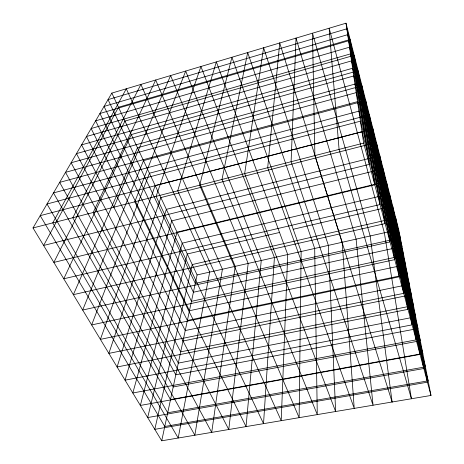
<?xml version="1.0" encoding="UTF-8"?>
<svg xmlns="http://www.w3.org/2000/svg" width="464" height="464" viewBox="0 0 464 464"><rect width="100%" height="100%" fill="white"/><g stroke="black" fill="none" stroke-linecap="round" stroke-linejoin="round"><path stroke-width="0.7" d="M161.727 440.8L197.096 274.932L111.847 93.096L345.993 23.2L398.686 229.558L430.986 395.456L161.727 440.8L33.014 227.952L111.847 93.096M113.819 207.211L170.601 75.557L248.176 263.436L228.775 429.507L81.577 144.878L352.628 68.243L411.371 294.721L183.007 341.005M33.014 227.952L363.654 143.092L345.993 23.2M279.543 232.464L187.276 253.988L147.674 417.565L423.794 368.515L392.683 206.068L293.219 229.274M197.096 274.932L398.686 229.558M363.654 143.092L430.986 395.456M301.142 251.511L299.135 417.658L199.682 185.177L231.93 57.252L301.142 251.511M296.015 38.118L291.108 161.716L373.05 405.211L356.097 239.146L296.015 38.118M287.715 254.533L281.225 420.674L177.718 190.814L216.346 61.903L287.715 254.533M274.415 257.526L263.529 423.655L156.09 196.365L200.929 66.503L274.415 257.526M261.238 260.495L246.048 426.602L134.792 201.828L185.681 71.056L261.238 260.495M279.722 42.984L267.699 167.719L354.223 408.378L342.165 242.278L279.722 42.984M235.231 266.348L211.712 432.378L93.16 212.512L155.678 80.011L235.231 266.348M263.616 47.792L244.667 173.629L335.629 411.51L328.361 245.386L263.616 47.792M222.407 269.236L194.851 435.22L72.813 217.738L140.911 84.419L222.407 269.236M209.693 272.095L178.193 438.028L52.768 222.882L126.301 88.781L209.693 272.095M247.683 52.548L222.001 179.452L317.272 414.601L314.691 248.46L247.683 52.548M192.235 264.567L154.796 429.345L427.443 382.185L395.717 217.947L192.235 264.567M182.213 243.188L140.354 405.455L420.036 354.415L389.586 193.923L182.213 243.188M177.039 232.157L132.82 393.002L416.156 339.874L386.413 181.494L177.039 232.157M171.755 220.881L125.071 380.178L412.148 324.858L383.165 168.78L171.755 220.881M166.356 209.363L117.09 366.983L408.013 309.355L379.842 155.765L166.356 209.363M160.834 197.589L108.866 353.388L403.738 293.341L376.437 142.442L160.834 197.589M155.191 185.548L100.398 339.381L399.324 276.782L372.957 128.795L155.191 185.548M149.42 173.234L91.663 324.939L394.754 259.649L369.385 114.817L149.42 173.234M143.515 160.643L82.656 310.039L390.021 241.924L365.731 100.491L143.515 160.643M137.472 147.761L73.364 294.669L385.126 223.567L361.978 85.805L137.472 147.761M131.289 134.577L63.765 278.8L380.051 204.543L358.133 70.748L131.289 134.577M124.961 121.075L53.853 262.409L374.784 184.817L354.189 55.309L124.961 121.075M118.482 107.254L43.61 245.468L369.327 164.349L350.146 39.463L118.482 107.254M346.823 28.814L108.031 99.627L195.28 283.434L400.304 237.881L346.823 28.814M347.681 34.672L104.058 106.418L193.407 292.227L401.981 246.5L347.681 34.672M348.586 40.791L99.928 113.483L191.47 301.316L403.721 255.438L348.586 40.791M349.525 47.189L95.625 120.843L189.463 310.723L405.53 264.706L349.525 47.189M350.511 53.882L91.141 128.516L187.386 320.462L407.404 274.328L350.511 53.882M351.544 60.894L86.461 136.52L185.235 330.548L409.347 284.328L351.544 60.894M353.765 75.963L76.467 153.613L180.693 351.851L413.476 305.532L353.765 75.963M354.96 84.083L71.125 162.76L178.292 363.109L415.669 316.79L354.96 84.083M356.219 92.626L65.528 172.335L175.798 374.808L417.954 328.524L356.219 92.626M357.547 101.628L59.659 182.375L173.205 386.964L420.338 340.756L357.547 101.628M358.945 111.134L53.493 192.92L170.508 399.608L422.82 353.533L358.945 111.134M360.429 121.179L47.015 203.998L167.701 412.774L425.418 366.879L360.429 121.179M361.995 131.817L40.2 215.661L164.778 426.491L428.139 380.84L361.995 131.817M392.115 401.998L314.894 155.608L312.487 33.205L370.156 235.979L392.115 401.998M411.423 398.744L339.074 149.402L329.144 28.229L384.354 232.783L411.423 398.744"/></g></svg>
